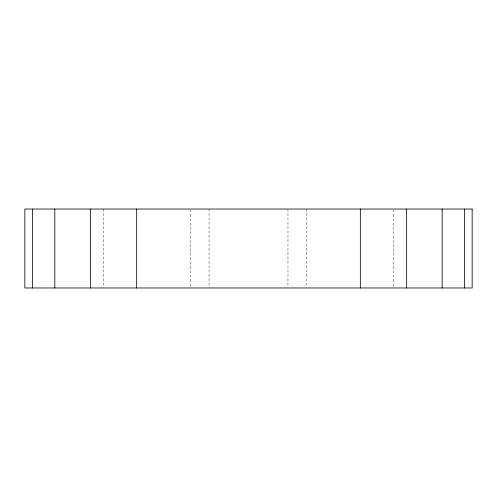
<?xml version="1.0" encoding="UTF-8"?>
<svg xmlns="http://www.w3.org/2000/svg" width="497" height="497" viewBox="0 0 497 497"><rect width="100%" height="100%" fill="white"/><g stroke="black" fill="none" stroke-linecap="round" stroke-linejoin="round"><path stroke-width="0.37" stroke-dasharray="2.48 1.86" d="M393.214 209.809L393.214 287.191M306.382 209.032L306.382 287.191M287.968 209.032L287.968 287.191M209.032 209.032L209.032 287.191M190.618 209.809L190.618 287.191M103.786 209.032L103.786 287.191"/><path stroke-width="0.75" d="M464.527 209.032L464.527 287.968M442.187 209.032L442.187 287.968M406.645 209.032L406.645 287.968M360.325 209.032L360.325 287.968M136.675 209.032L136.675 287.968M90.355 209.032L90.355 287.968M54.813 209.032L54.813 287.968M32.473 209.032L32.473 287.968M472.15 209.032L24.85 209.032L24.85 287.968L472.15 287.968L472.15 209.032"/></g></svg>
